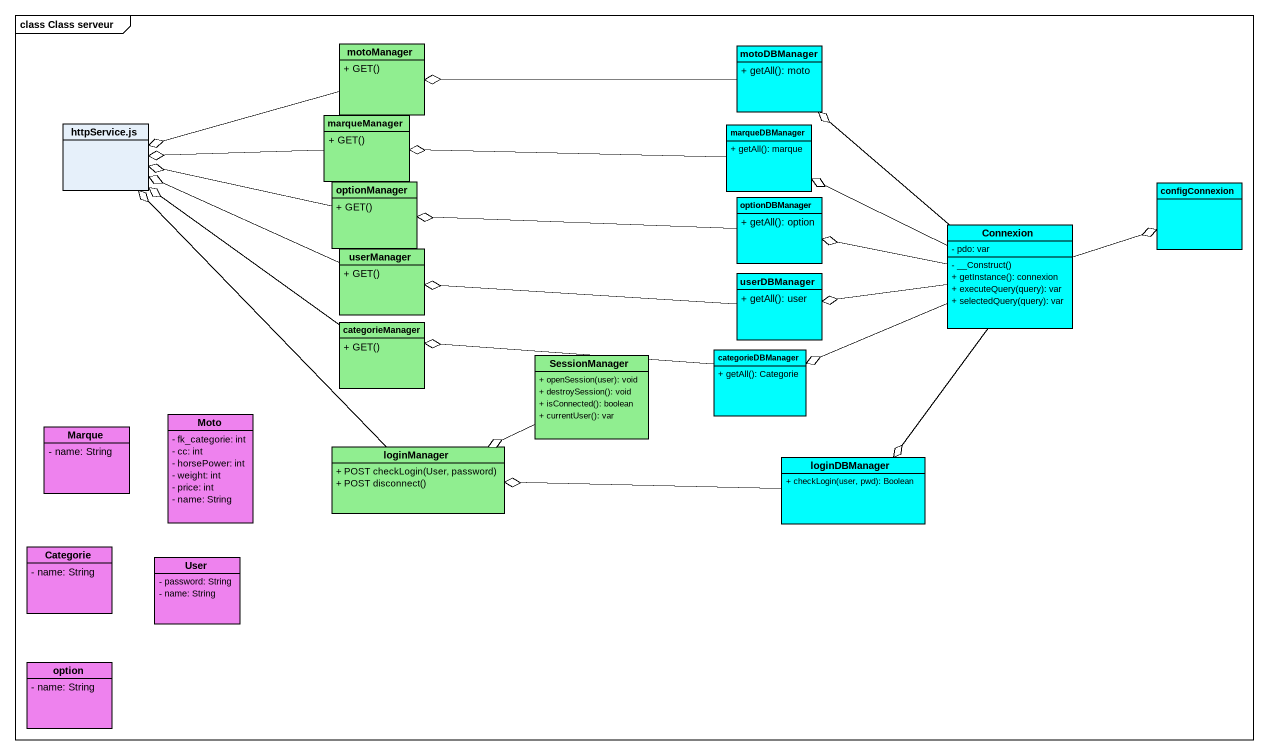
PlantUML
@startuml
mainframe class Class serveur
hide circle
hide empty members
skinparam classAttributeIconSize 0
class motoManager #90EE90 {
  + GET()
}
class motoDBManager #00FEFE {
  + getAll(): moto
}
class marqueManager #90EE90 {
  + GET()
}
class "httpService.js" as httpService_js
class marqueDBManager #00FEFE {
  + getAll(): marque
}
class optionManager #90EE90 {
  + GET()
}
class optionDBManager #00FEFE {
  + getAll(): option
}
class configConnexion #00FEFE
class Connexion #00FEFE {
  - pdo: var
  - __Construct()
  + getInstance(): connexion
  + executeQuery(query): var
  + selectedQuery(query): var
}
class userManager #90EE90 {
  + GET()
}
class userDBManager #00FEFE {
  + getAll(): user
}
class categorieManager #90EE90 {
  + GET()
}
class SessionManager #90EE90 {
  + openSession(user): void
  + destroySession(): void
  + isConnected(): boolean
  + currentUser(): var
}
class categorieDBManager #00FEFE {
  + getAll(): Categorie
}
class Moto #EE82EE {
  - fk_categorie: int
  - cc: int
  - horsePower: int
  - weight: int
  - price: int
  - name: String
}
class Marque #EE82EE {
  - name: String
}
class loginManager #90EE90 {
  + POST checkLogin(User, password)
  + POST disconnect()
}
class loginDBManager #00FEFE {
  + checkLogin(user, pwd): Boolean
}
class Categorie #EE82EE {
  - name: String
}
class User #EE82EE {
  - password: String
  - name: String
}
class option #EE82EE {
  - name: String
}
motoManager -left-o httpService_js
motoDBManager -left-o motoManager
marqueManager -left-o httpService_js
marqueDBManager -left-o marqueManager
optionManager -left-o httpService_js
optionDBManager -left-o optionManager
Connexion -up-o motoDBManager
Connexion -left-o marqueDBManager
Connexion -left-o optionDBManager
Connexion -right-o configConnexion
Connexion -left-o userDBManager
Connexion -left-o categorieDBManager
Connexion --o loginDBManager
userManager -left-o httpService_js
userDBManager -left-o userManager
categorieManager -up-o httpService_js
SessionManager -left-o loginManager
categorieDBManager -left-o categorieManager
loginManager -up-o httpService_js
loginDBManager -left-o loginManager
@enduml
